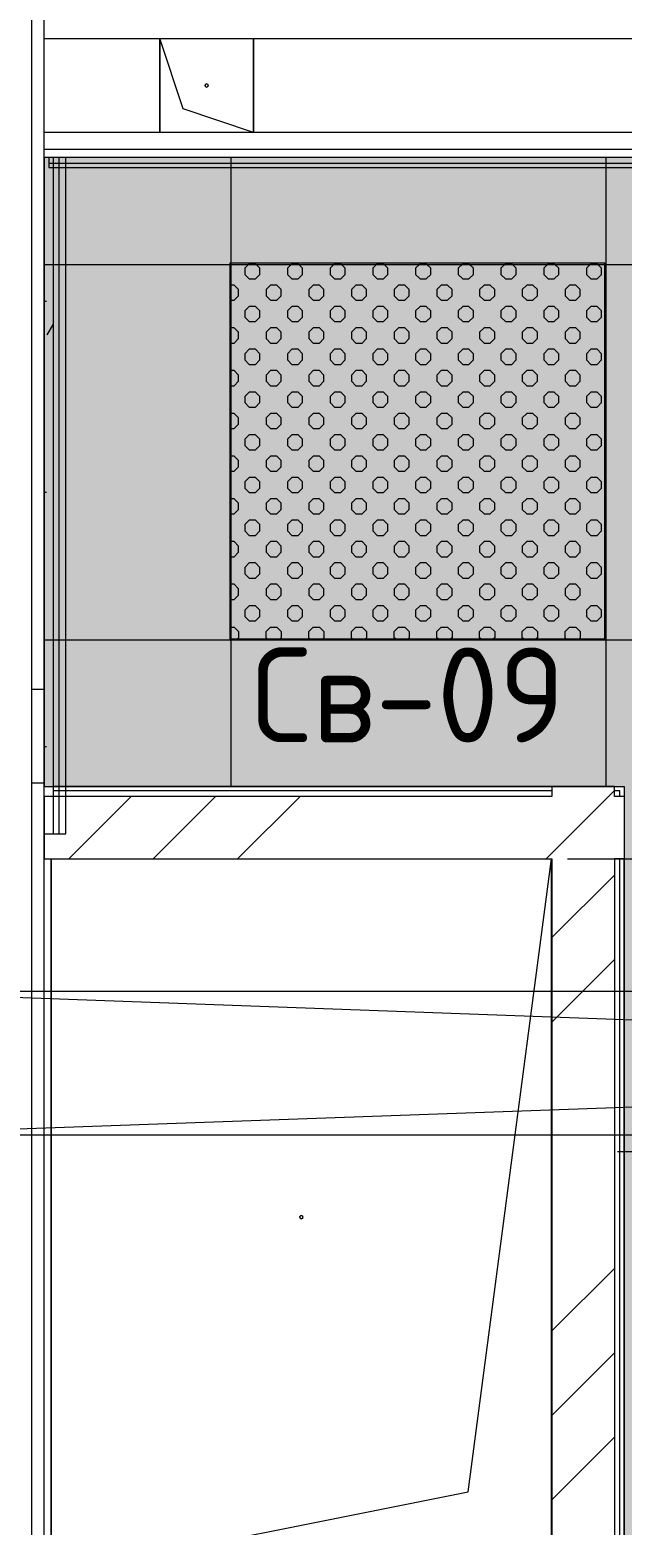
# Model space of a CAD drawing. Header units: millimetres. Extents: x -13069 to 207500, y -71366 to 56785.
# Drawn here: x 167955 to 168902, y 34060 to 36448 of the extents above; entities that cross this region are included whole.
import ezdxf

# ---------------------------------------------------------------- set-up
doc = ezdxf.new("R2010")
doc.units = ezdxf.units.MM
doc.layers.add('PDF _Подложка без мебели', color=7, linetype='Continuous')
doc.layers.add('PDF _Текст', color=7, linetype='Continuous')
doc.layers.add('PDF _Потолки', color=7, linetype='Continuous', lineweight=5, true_color=0x535353)
doc.layers.add('PDF _Ригели', color=7, linetype='Continuous', true_color=0x959595)
doc.layers.add('PDF _светильники', color=7, linetype='Continuous', true_color=0xffffff)
doc.styles.add('PDF GOST Common', font='GOST_Common.ttf')

msp = doc.modelspace()

# ---------------------------------------------------------------- hatches: boundary and pattern name
at = {"layer": 'PDF _Потолки', "true_color": 0xcae6ff, "transparency": 33554559}
msp.add_hatch(color=254, dxfattribs=at).paths.add_polyline_path([(167977.922, 35239.842), (167977.922, 36244.642), (170279.521, 36244.642), (170279.521, 34656.742), (170429.521, 34656.742), (170429.521, 38515.443), (171388.92, 38499.243), (171388.92, 38361.943), (171808.921, 38361.943), (171808.921, 38492.143), (171925.12, 38490.142), (171910.02, 42957.142), (173810.319, 42957.142), (173840.519, 39227.542), (173296.72, 39236.743), (173283.525, 38467.242), (173299.723, 36362.342), (173843.724, 36362.643), (173858.525, 34529.142), (173713.322, 34529.142), (173713.322, 33554.843), (170429.521, 33554.643), (168905.925, 33554.643), (168905.925, 35239.842)])

# ---------------------------------------------------------------- linework, layer by layer
at = {"layer": 'PDF _Подложка без мебели', "lineweight": 18}
for points in [[(167977.922, 32933.341), (167977.922, 36484.143), (167977.922, 37341.342), (167977.922, 38391.342), (167977.922, 38544.142), (167977.922, 38587.242), (167957.92, 38587.242)], [(167427.922, 32933.341), (167427.922, 37341.342), (167447.923, 37341.342), (167957.92, 37341.342), (167957.92, 32933.341), (168012.919, 32933.341), (168012.919, 33389.642), (171957.225, 33389.642), (171957.225, 33570.542), (168905.925, 33570.542), (168905.925, 35123.942), (168890.025, 35123.942), (168890.025, 33404.643)], [(167977.922, 36434.642), (170279.624, 36434.642)], [(168312.919, 36284.642), (168312.919, 36434.642), (168312.919, 36284.642), (168200.419, 36322.142), (168162.919, 36434.642), (168162.919, 36284.642), (168162.919, 36434.642)], [(170279.624, 36284.642), (167977.922, 36284.642)], [(170279.624, 36257.643), (167977.922, 36257.643)], [(167977.922, 35163.941), (168012.919, 35163.941), (168012.919, 36244.642)], [(170279.624, 36244.642), (167977.922, 36244.642)], [(167985.423, 36244.642), (167985.423, 36228.742), (170264.622, 36228.742), (170264.622, 36244.642)], [(167992.924, 35163.941), (167992.924, 36244.642)], [(168001.921, 35163.941), (168001.921, 36244.642)], [(167985.423, 36235.642), (170264.622, 36235.642)], [(167981.822, 36014.343), (167977.922, 36014.343)], [(167982.92, 35961.141), (167992.924, 35978.442)], [(167981.822, 35709.542), (167977.922, 35709.542)], [(167957.92, 35395.143), (167977.922, 35395.143)], [(167981.822, 35303.143), (167977.922, 35303.143)], [(167977.922, 35245.143), (167957.92, 35245.143)], [(168890.025, 35239.842), (168790.025, 35239.842), (168790.025, 35223.942), (167977.922, 35223.942), (167977.922, 35123.942), (168790.025, 35123.942), (168790.025, 33504.643), (167967.924, 33504.643), (167967.924, 33404.643), (168890.025, 33404.643), (171957.225, 33404.643)], [(168790.025, 35239.842), (167992.924, 35239.842)], [(168790.025, 35232.942), (167992.924, 35232.942)], [(168790.025, 35133.242), (168890.025, 35233.242)], [(168899.021, 35223.942), (168899.021, 35232.942), (168890.025, 35232.942)], [(168117.424, 35223.942), (168017.424, 35123.942)], [(168252.323, 35223.942), (168152.323, 35123.942)], [(168387.321, 35223.942), (168287.321, 35123.942)], [(167989.323, 33979.542), (168789.323, 33979.542), (168789.323, 35123.942), (168789.323, 33979.542), (167989.323, 33979.542), (167989.323, 35123.942), (167989.323, 33979.542), (168656.022, 34112.942), (168789.323, 35123.942)], [(168789.921, 35133.142), (168780.821, 35123.942)], [(168899.021, 33554.643), (168899.021, 35123.942)], [(168790.025, 34998.242), (168890.025, 35098.242)], [(168790.025, 34863.342), (168890.025, 34963.342)], [(168790.025, 34369.943), (168890.025, 34469.943)], [(168790.025, 34234.942), (168890.025, 34334.942)], [(168790.025, 34100.042), (168890.025, 34200.042)]]:
    msp.add_lwpolyline(points, dxfattribs=at)
for points in [[(168235.423, 36359.642, 0.41991094), (168237.919, 36357.142, 0.42030502), (168240.422, 36359.642, 0.42038906), (168237.919, 36362.142, 0.41999462)], [(168389.323, 34549.243, 0.41990251), (168391.819, 34551.742, 0.42011262), (168389.323, 34554.241, 0.42052334), (168386.821, 34551.742, 0.42031345)]]:
    msp.add_lwpolyline(points, format="xyb", close=True, dxfattribs=at)
msp.add_lwpolyline([(168890.025, 35239.842), (168905.925, 35239.842), (168905.925, 35223.942), (168890.025, 35223.942)], close=True, dxfattribs=at)
for points in [[(168235.423, 36359.642), (168235.423, 36360.043), (168235.52, 36360.542), (168235.722, 36360.942)], [(168237.321, 36357.243), (168236.222, 36357.542), (168235.423, 36358.543), (168235.423, 36359.642)], [(168237.919, 36362.142), (168238.822, 36362.142), (168239.622, 36361.642), (168240.123, 36360.942)], [(168240.422, 36359.642), (168240.422, 36358.543), (168239.622, 36357.542), (168238.621, 36357.243)], [(168386.821, 34551.742), (168386.821, 34552.642), (168387.321, 34553.442), (168388.023, 34553.942)], [(168389.323, 34549.243), (168388.92, 34549.243), (168388.42, 34549.342), (168388.023, 34549.542)], [(168389.323, 34554.241), (168390.422, 34554.241), (168391.423, 34553.442), (168391.722, 34552.442)], [(168391.722, 34551.142), (168391.423, 34550.042), (168390.422, 34549.243), (168389.323, 34549.243)]]:
    msp.add_open_spline(points, degree=3, dxfattribs=at)
at = {"layer": 'PDF _Потолки', "color": 7, "lineweight": 13}
msp.add_lwpolyline([(167977.922, 35239.842), (168905.925, 35239.842), (168905.925, 33554.643), (170429.521, 33554.643), (173713.322, 33554.843), (173713.322, 34529.142), (173858.525, 34529.142), (173843.724, 36362.643), (173299.723, 36362.342), (173283.525, 38467.242), (173296.72, 39236.743), (173840.519, 39227.542), (173810.319, 42957.142), (171910.02, 42957.142), (171925.12, 38490.142), (171808.921, 38492.143), (171808.921, 38361.943), (171388.92, 38361.943), (171388.92, 38499.243), (170429.521, 38515.443), (170429.521, 34656.742), (170279.624, 34656.742), (170279.624, 36244.642), (167977.922, 36244.642)], close=True, dxfattribs=at)
for points in [[(168276.622, 36244.642), (168276.622, 35239.842)], [(168876.622, 36244.642), (168876.622, 35239.842)], [(170279.521, 36073.342), (167977.922, 36073.342)], [(170279.521, 35473.342), (167977.922, 35473.342)]]:
    msp.add_lwpolyline(points, dxfattribs=at)
at = {"layer": 'PDF _Ригели', "lineweight": 18}
for points in [[(168815.025, 35123.942), (173853.721, 35123.942)], [(174066.819, 34682.643), (167666.819, 34682.643), (167666.819, 34912.643), (174115.824, 34912.643), (174115.824, 34682.643)], [(167666.819, 34912.643), (174122.52, 34676.843)], [(174115.824, 34912.643), (167666.819, 34682.643)], [(168895.024, 34656.742), (173813.322, 34656.742)]]:
    msp.add_lwpolyline(points, dxfattribs=at)
at = {"layer": 'PDF _светильники', "color": 7, "lineweight": 13}
msp.add_lwpolyline([(168275.022, 35475.543), (168875.022, 35475.543), (168875.022, 36075.543), (168275.022, 36075.543)], close=True, dxfattribs=at)
at = {"layer": 'PDF _светильники', "lineweight": 20}
for points in [[(168323.124, 36067.742), (168316.124, 36074.842), (168306.12, 36074.842), (168299.021, 36067.742), (168299.021, 36057.742), (168306.12, 36050.642), (168316.124, 36050.642), (168323.124, 36057.742)], [(168391.423, 36067.742), (168384.324, 36074.842), (168374.321, 36074.842), (168367.32, 36067.742), (168367.32, 36057.742), (168374.321, 36050.642), (168384.324, 36050.642), (168391.423, 36057.742)], [(168459.721, 36067.742), (168452.623, 36074.842), (168442.619, 36074.842), (168435.52, 36067.742), (168435.52, 36057.742), (168442.619, 36050.642), (168452.623, 36050.642), (168459.721, 36057.742)], [(168528.019, 36067.742), (168520.921, 36074.842), (168510.923, 36074.842), (168503.819, 36067.742), (168503.819, 36057.742), (168510.923, 36050.642), (168520.921, 36050.642), (168528.019, 36057.742)], [(168596.324, 36067.742), (168589.219, 36074.842), (168579.222, 36074.842), (168572.123, 36067.742), (168572.123, 36057.742), (168579.222, 36050.642), (168589.219, 36050.642), (168596.324, 36057.742)], [(168664.524, 36067.742), (168657.524, 36074.842), (168647.52, 36074.842), (168640.422, 36067.742), (168640.422, 36057.742), (168647.52, 36050.642), (168657.524, 36050.642), (168664.524, 36057.742)], [(168732.823, 36067.742), (168725.822, 36074.842), (168715.824, 36074.842), (168708.72, 36067.742), (168708.72, 36057.742), (168715.824, 36050.642), (168725.822, 36050.642), (168732.823, 36057.742)], [(168801.121, 36067.742), (168794.023, 36074.842), (168784.019, 36074.842), (168777.024, 36067.742), (168777.024, 36057.742), (168784.019, 36050.642), (168794.023, 36050.642), (168801.121, 36057.742)], [(168869.419, 36067.742), (168862.321, 36074.842), (168852.323, 36074.842), (168845.323, 36067.742), (168845.323, 36057.742), (168852.323, 36050.642), (168862.321, 36050.642), (168869.419, 36057.742)], [(168357.322, 36033.642), (168350.224, 36040.643), (168340.22, 36040.643), (168333.122, 36033.642), (168333.122, 36023.641), (168340.22, 36016.542), (168350.224, 36016.542), (168357.322, 36023.641)], [(168425.523, 36033.642), (168418.522, 36040.643), (168408.525, 36040.643), (168401.42, 36033.642), (168401.42, 36023.641), (168408.525, 36016.542), (168418.522, 36016.542), (168425.523, 36023.641)], [(168493.821, 36033.642), (168486.821, 36040.643), (168476.823, 36040.643), (168469.725, 36033.642), (168469.725, 36023.641), (168476.823, 36016.542), (168486.821, 36016.542), (168493.821, 36023.641)], [(168562.12, 36033.642), (168555.021, 36040.643), (168545.024, 36040.643), (168538.023, 36033.642), (168538.023, 36023.641), (168545.024, 36016.542), (168555.021, 36016.542), (168562.12, 36023.641)], [(168630.424, 36033.642), (168623.32, 36040.643), (168613.322, 36040.643), (168606.321, 36033.642), (168606.321, 36023.641), (168613.322, 36016.542), (168623.32, 36016.542), (168630.424, 36023.641)], [(168698.722, 36033.642), (168691.624, 36040.643), (168681.62, 36040.643), (168674.522, 36033.642), (168674.522, 36023.641), (168681.62, 36016.542), (168691.624, 36016.542), (168698.722, 36023.641)], [(168767.021, 36033.642), (168759.922, 36040.643), (168749.925, 36040.643), (168742.82, 36033.642), (168742.82, 36023.641), (168749.925, 36016.542), (168759.922, 36016.542), (168767.021, 36023.641)], [(168835.319, 36033.642), (168828.221, 36040.643), (168818.223, 36040.643), (168811.125, 36033.642), (168811.125, 36023.641), (168818.223, 36016.542), (168828.221, 36016.542), (168835.319, 36023.641)], [(168323.124, 35999.443), (168316.124, 36006.542), (168306.12, 36006.542), (168299.021, 35999.443), (168299.021, 35989.442), (168306.12, 35982.443), (168316.124, 35982.443), (168323.124, 35989.442)], [(168391.423, 35999.443), (168384.324, 36006.542), (168374.321, 36006.542), (168367.32, 35999.443), (168367.32, 35989.442), (168374.321, 35982.443), (168384.324, 35982.443), (168391.423, 35989.442)], [(168459.721, 35999.443), (168452.623, 36006.542), (168442.619, 36006.542), (168435.52, 35999.443), (168435.52, 35989.442), (168442.619, 35982.443), (168452.623, 35982.443), (168459.721, 35989.442)], [(168528.019, 35999.443), (168520.921, 36006.542), (168510.923, 36006.542), (168503.819, 35999.443), (168503.819, 35989.442), (168510.923, 35982.443), (168520.921, 35982.443), (168528.019, 35989.442)], [(168596.324, 35999.443), (168589.219, 36006.542), (168579.222, 36006.542), (168572.123, 35999.443), (168572.123, 35989.442), (168579.222, 35982.443), (168589.219, 35982.443), (168596.324, 35989.442)], [(168664.524, 35999.443), (168657.524, 36006.542), (168647.52, 36006.542), (168640.422, 35999.443), (168640.422, 35989.442), (168647.52, 35982.443), (168657.524, 35982.443), (168664.524, 35989.442)], [(168732.823, 35999.443), (168725.822, 36006.542), (168715.824, 36006.542), (168708.72, 35999.443), (168708.72, 35989.442), (168715.824, 35982.443), (168725.822, 35982.443), (168732.823, 35989.442)], [(168801.121, 35999.443), (168794.023, 36006.542), (168784.019, 36006.542), (168777.024, 35999.443), (168777.024, 35989.442), (168784.019, 35982.443), (168794.023, 35982.443), (168801.121, 35989.442)], [(168869.419, 35999.443), (168862.321, 36006.542), (168852.323, 36006.542), (168845.323, 35999.443), (168845.323, 35989.442), (168852.323, 35982.443), (168862.321, 35982.443), (168869.419, 35989.442)], [(168357.322, 35965.342), (168350.224, 35972.442), (168340.22, 35972.442), (168333.122, 35965.342), (168333.122, 35955.342), (168340.22, 35948.242), (168350.224, 35948.242), (168357.322, 35955.342)], [(168425.523, 35965.342), (168418.522, 35972.442), (168408.525, 35972.442), (168401.42, 35965.342), (168401.42, 35955.342), (168408.525, 35948.242), (168418.522, 35948.242), (168425.523, 35955.342)], [(168493.821, 35965.342), (168486.821, 35972.442), (168476.823, 35972.442), (168469.725, 35965.342), (168469.725, 35955.342), (168476.823, 35948.242), (168486.821, 35948.242), (168493.821, 35955.342)], [(168562.12, 35965.342), (168555.021, 35972.442), (168545.024, 35972.442), (168538.023, 35965.342), (168538.023, 35955.342), (168545.024, 35948.242), (168555.021, 35948.242), (168562.12, 35955.342)], [(168630.424, 35965.342), (168623.32, 35972.442), (168613.322, 35972.442), (168606.321, 35965.342), (168606.321, 35955.342), (168613.322, 35948.242), (168623.32, 35948.242), (168630.424, 35955.342)], [(168698.722, 35965.342), (168691.624, 35972.442), (168681.62, 35972.442), (168674.522, 35965.342), (168674.522, 35955.342), (168681.62, 35948.242), (168691.624, 35948.242), (168698.722, 35955.342)], [(168767.021, 35965.342), (168759.922, 35972.442), (168749.925, 35972.442), (168742.82, 35965.342), (168742.82, 35955.342), (168749.925, 35948.242), (168759.922, 35948.242), (168767.021, 35955.342)], [(168835.319, 35965.342), (168828.221, 35972.442), (168818.223, 35972.442), (168811.125, 35965.342), (168811.125, 35955.342), (168818.223, 35948.242), (168828.221, 35948.242), (168835.319, 35955.342)], [(168323.124, 35931.143), (168316.124, 35938.243), (168306.12, 35938.243), (168299.021, 35931.143), (168299.021, 35921.142), (168306.12, 35914.143), (168316.124, 35914.143), (168323.124, 35921.142)], [(168391.423, 35931.143), (168384.324, 35938.243), (168374.321, 35938.243), (168367.32, 35931.143), (168367.32, 35921.142), (168374.321, 35914.143), (168384.324, 35914.143), (168391.423, 35921.142)], [(168459.721, 35931.143), (168452.623, 35938.243), (168442.619, 35938.243), (168435.52, 35931.143), (168435.52, 35921.142), (168442.619, 35914.143), (168452.623, 35914.143), (168459.721, 35921.142)], [(168528.019, 35931.143), (168520.921, 35938.243), (168510.923, 35938.243), (168503.819, 35931.143), (168503.819, 35921.142), (168510.923, 35914.143), (168520.921, 35914.143), (168528.019, 35921.142)], [(168596.324, 35931.143), (168589.219, 35938.243), (168579.222, 35938.243), (168572.123, 35931.143), (168572.123, 35921.142), (168579.222, 35914.143), (168589.219, 35914.143), (168596.324, 35921.142)], [(168664.524, 35931.143), (168657.524, 35938.243), (168647.52, 35938.243), (168640.422, 35931.143), (168640.422, 35921.142), (168647.52, 35914.143), (168657.524, 35914.143), (168664.524, 35921.142)], [(168732.823, 35931.143), (168725.822, 35938.243), (168715.824, 35938.243), (168708.72, 35931.143), (168708.72, 35921.142), (168715.824, 35914.143), (168725.822, 35914.143), (168732.823, 35921.142)], [(168801.121, 35931.143), (168794.023, 35938.243), (168784.019, 35938.243), (168777.024, 35931.143), (168777.024, 35921.142), (168784.019, 35914.143), (168794.023, 35914.143), (168801.121, 35921.142)], [(168869.419, 35931.143), (168862.321, 35938.243), (168852.323, 35938.243), (168845.323, 35931.143), (168845.323, 35921.142), (168852.323, 35914.143), (168862.321, 35914.143), (168869.419, 35921.142)], [(168357.322, 35897.042), (168350.224, 35904.142), (168340.22, 35904.142), (168333.122, 35897.042), (168333.122, 35887.042), (168340.22, 35879.942), (168350.224, 35879.942), (168357.322, 35887.042)], [(168425.523, 35897.042), (168418.522, 35904.142), (168408.525, 35904.142), (168401.42, 35897.042), (168401.42, 35887.042), (168408.525, 35879.942), (168418.522, 35879.942), (168425.523, 35887.042)], [(168493.821, 35897.042), (168486.821, 35904.142), (168476.823, 35904.142), (168469.725, 35897.042), (168469.725, 35887.042), (168476.823, 35879.942), (168486.821, 35879.942), (168493.821, 35887.042)], [(168562.12, 35897.042), (168555.021, 35904.142), (168545.024, 35904.142), (168538.023, 35897.042), (168538.023, 35887.042), (168545.024, 35879.942), (168555.021, 35879.942), (168562.12, 35887.042)], [(168630.424, 35897.042), (168623.32, 35904.142), (168613.322, 35904.142), (168606.321, 35897.042), (168606.321, 35887.042), (168613.322, 35879.942), (168623.32, 35879.942), (168630.424, 35887.042)], [(168698.722, 35897.042), (168691.624, 35904.142), (168681.62, 35904.142), (168674.522, 35897.042), (168674.522, 35887.042), (168681.62, 35879.942), (168691.624, 35879.942), (168698.722, 35887.042)], [(168767.021, 35897.042), (168759.922, 35904.142), (168749.925, 35904.142), (168742.82, 35897.042), (168742.82, 35887.042), (168749.925, 35879.942), (168759.922, 35879.942), (168767.021, 35887.042)], [(168835.319, 35897.042), (168828.221, 35904.142), (168818.223, 35904.142), (168811.125, 35897.042), (168811.125, 35887.042), (168818.223, 35879.942), (168828.221, 35879.942), (168835.319, 35887.042)], [(168323.124, 35862.942), (168316.124, 35869.943), (168306.12, 35869.943), (168299.021, 35862.942), (168299.021, 35852.943), (168306.12, 35845.841), (168316.124, 35845.841), (168323.124, 35852.943)], [(168391.423, 35862.942), (168384.324, 35869.943), (168374.321, 35869.943), (168367.32, 35862.942), (168367.32, 35852.943), (168374.321, 35845.841), (168384.324, 35845.841), (168391.423, 35852.943)], [(168459.721, 35862.942), (168452.623, 35869.943), (168442.619, 35869.943), (168435.52, 35862.942), (168435.52, 35852.943), (168442.619, 35845.841), (168452.623, 35845.841), (168459.721, 35852.943)], [(168528.019, 35862.942), (168520.921, 35869.943), (168510.923, 35869.943), (168503.819, 35862.942), (168503.819, 35852.943), (168510.923, 35845.841), (168520.921, 35845.841), (168528.019, 35852.943)], [(168596.324, 35862.942), (168589.219, 35869.943), (168579.222, 35869.943), (168572.123, 35862.942), (168572.123, 35852.943), (168579.222, 35845.841), (168589.219, 35845.841), (168596.324, 35852.943)], [(168664.524, 35862.942), (168657.524, 35869.943), (168647.52, 35869.943), (168640.422, 35862.942), (168640.422, 35852.943), (168647.52, 35845.841), (168657.524, 35845.841), (168664.524, 35852.943)], [(168732.823, 35862.942), (168725.822, 35869.943), (168715.824, 35869.943), (168708.72, 35862.942), (168708.72, 35852.943), (168715.824, 35845.841), (168725.822, 35845.841), (168732.823, 35852.943)], [(168801.121, 35862.942), (168794.023, 35869.943), (168784.019, 35869.943), (168777.024, 35862.942), (168777.024, 35852.943), (168784.019, 35845.841), (168794.023, 35845.841), (168801.121, 35852.943)], [(168869.419, 35862.942), (168862.321, 35869.943), (168852.323, 35869.943), (168845.323, 35862.942), (168845.323, 35852.943), (168852.323, 35845.841), (168862.321, 35845.841), (168869.419, 35852.943)], [(168357.322, 35828.742), (168350.224, 35835.842), (168340.22, 35835.842), (168333.122, 35828.742), (168333.122, 35818.742), (168340.22, 35811.642), (168350.224, 35811.642), (168357.322, 35818.742)], [(168425.523, 35828.742), (168418.522, 35835.842), (168408.525, 35835.842), (168401.42, 35828.742), (168401.42, 35818.742), (168408.525, 35811.642), (168418.522, 35811.642), (168425.523, 35818.742)], [(168493.821, 35828.742), (168486.821, 35835.842), (168476.823, 35835.842), (168469.725, 35828.742), (168469.725, 35818.742), (168476.823, 35811.642), (168486.821, 35811.642), (168493.821, 35818.742)], [(168562.12, 35828.742), (168555.021, 35835.842), (168545.024, 35835.842), (168538.023, 35828.742), (168538.023, 35818.742), (168545.024, 35811.642), (168555.021, 35811.642), (168562.12, 35818.742)], [(168630.424, 35828.742), (168623.32, 35835.842), (168613.322, 35835.842), (168606.321, 35828.742), (168606.321, 35818.742), (168613.322, 35811.642), (168623.32, 35811.642), (168630.424, 35818.742)], [(168698.722, 35828.742), (168691.624, 35835.842), (168681.62, 35835.842), (168674.522, 35828.742), (168674.522, 35818.742), (168681.62, 35811.642), (168691.624, 35811.642), (168698.722, 35818.742)], [(168767.021, 35828.742), (168759.922, 35835.842), (168749.925, 35835.842), (168742.82, 35828.742), (168742.82, 35818.742), (168749.925, 35811.642), (168759.922, 35811.642), (168767.021, 35818.742)], [(168835.319, 35828.742), (168828.221, 35835.842), (168818.223, 35835.842), (168811.125, 35828.742), (168811.125, 35818.742), (168818.223, 35811.642), (168828.221, 35811.642), (168835.319, 35818.742)], [(168323.124, 35794.642), (168316.124, 35801.643), (168306.12, 35801.643), (168299.021, 35794.642), (168299.021, 35784.642), (168306.12, 35777.542), (168316.124, 35777.542), (168323.124, 35784.642)], [(168391.423, 35794.642), (168384.324, 35801.643), (168374.321, 35801.643), (168367.32, 35794.642), (168367.32, 35784.642), (168374.321, 35777.542), (168384.324, 35777.542), (168391.423, 35784.642)], [(168459.721, 35794.642), (168452.623, 35801.643), (168442.619, 35801.643), (168435.52, 35794.642), (168435.52, 35784.642), (168442.619, 35777.542), (168452.623, 35777.542), (168459.721, 35784.642)], [(168528.019, 35794.642), (168520.921, 35801.643), (168510.923, 35801.643), (168503.819, 35794.642), (168503.819, 35784.642), (168510.923, 35777.542), (168520.921, 35777.542), (168528.019, 35784.642)], [(168596.324, 35794.642), (168589.219, 35801.643), (168579.222, 35801.643), (168572.123, 35794.642), (168572.123, 35784.642), (168579.222, 35777.542), (168589.219, 35777.542), (168596.324, 35784.642)], [(168664.524, 35794.642), (168657.524, 35801.643), (168647.52, 35801.643), (168640.422, 35794.642), (168640.422, 35784.642), (168647.52, 35777.542), (168657.524, 35777.542), (168664.524, 35784.642)], [(168732.823, 35794.642), (168725.822, 35801.643), (168715.824, 35801.643), (168708.72, 35794.642), (168708.72, 35784.642), (168715.824, 35777.542), (168725.822, 35777.542), (168732.823, 35784.642)], [(168801.121, 35794.642), (168794.023, 35801.643), (168784.019, 35801.643), (168777.024, 35794.642), (168777.024, 35784.642), (168784.019, 35777.542), (168794.023, 35777.542), (168801.121, 35784.642)], [(168869.419, 35794.642), (168862.321, 35801.643), (168852.323, 35801.643), (168845.323, 35794.642), (168845.323, 35784.642), (168852.323, 35777.542), (168862.321, 35777.542), (168869.419, 35784.642)], [(168357.322, 35760.443), (168350.224, 35767.543), (168340.22, 35767.543), (168333.122, 35760.443), (168333.122, 35750.442), (168340.22, 35743.443), (168350.224, 35743.443), (168357.322, 35750.442)], [(168425.523, 35760.443), (168418.522, 35767.543), (168408.525, 35767.543), (168401.42, 35760.443), (168401.42, 35750.442), (168408.525, 35743.443), (168418.522, 35743.443), (168425.523, 35750.442)], [(168493.821, 35760.443), (168486.821, 35767.543), (168476.823, 35767.543), (168469.725, 35760.443), (168469.725, 35750.442), (168476.823, 35743.443), (168486.821, 35743.443), (168493.821, 35750.442)], [(168562.12, 35760.443), (168555.021, 35767.543), (168545.024, 35767.543), (168538.023, 35760.443), (168538.023, 35750.442), (168545.024, 35743.443), (168555.021, 35743.443), (168562.12, 35750.442)], [(168630.424, 35760.443), (168623.32, 35767.543), (168613.322, 35767.543), (168606.321, 35760.443), (168606.321, 35750.442), (168613.322, 35743.443), (168623.32, 35743.443), (168630.424, 35750.442)], [(168698.722, 35760.443), (168691.624, 35767.543), (168681.62, 35767.543), (168674.522, 35760.443), (168674.522, 35750.442), (168681.62, 35743.443), (168691.624, 35743.443), (168698.722, 35750.442)], [(168767.021, 35760.443), (168759.922, 35767.543), (168749.925, 35767.543), (168742.82, 35760.443), (168742.82, 35750.442), (168749.925, 35743.443), (168759.922, 35743.443), (168767.021, 35750.442)], [(168835.319, 35760.443), (168828.221, 35767.543), (168818.223, 35767.543), (168811.125, 35760.443), (168811.125, 35750.442), (168818.223, 35743.443), (168828.221, 35743.443), (168835.319, 35750.442)], [(168323.124, 35726.342), (168316.124, 35733.442), (168306.12, 35733.442), (168299.021, 35726.342), (168299.021, 35716.342), (168306.12, 35709.242), (168316.124, 35709.242), (168323.124, 35716.342)], [(168391.423, 35726.342), (168384.324, 35733.442), (168374.321, 35733.442), (168367.32, 35726.342), (168367.32, 35716.342), (168374.321, 35709.242), (168384.324, 35709.242), (168391.423, 35716.342)], [(168459.721, 35726.342), (168452.623, 35733.442), (168442.619, 35733.442), (168435.52, 35726.342), (168435.52, 35716.342), (168442.619, 35709.242), (168452.623, 35709.242), (168459.721, 35716.342)], [(168528.019, 35726.342), (168520.921, 35733.442), (168510.923, 35733.442), (168503.819, 35726.342), (168503.819, 35716.342), (168510.923, 35709.242), (168520.921, 35709.242), (168528.019, 35716.342)], [(168596.324, 35726.342), (168589.219, 35733.442), (168579.222, 35733.442), (168572.123, 35726.342), (168572.123, 35716.342), (168579.222, 35709.242), (168589.219, 35709.242), (168596.324, 35716.342)], [(168664.524, 35726.342), (168657.524, 35733.442), (168647.52, 35733.442), (168640.422, 35726.342), (168640.422, 35716.342), (168647.52, 35709.242), (168657.524, 35709.242), (168664.524, 35716.342)], [(168732.823, 35726.342), (168725.822, 35733.442), (168715.824, 35733.442), (168708.72, 35726.342), (168708.72, 35716.342), (168715.824, 35709.242), (168725.822, 35709.242), (168732.823, 35716.342)], [(168801.121, 35726.342), (168794.023, 35733.442), (168784.019, 35733.442), (168777.024, 35726.342), (168777.024, 35716.342), (168784.019, 35709.242), (168794.023, 35709.242), (168801.121, 35716.342)], [(168869.419, 35726.342), (168862.321, 35733.442), (168852.323, 35733.442), (168845.323, 35726.342), (168845.323, 35716.342), (168852.323, 35709.242), (168862.321, 35709.242), (168869.419, 35716.342)], [(168357.322, 35692.242), (168350.224, 35699.243), (168340.22, 35699.243), (168333.122, 35692.242), (168333.122, 35682.243), (168340.22, 35675.143), (168350.224, 35675.143), (168357.322, 35682.243)], [(168425.523, 35692.242), (168418.522, 35699.243), (168408.525, 35699.243), (168401.42, 35692.242), (168401.42, 35682.243), (168408.525, 35675.143), (168418.522, 35675.143), (168425.523, 35682.243)], [(168493.821, 35692.242), (168486.821, 35699.243), (168476.823, 35699.243), (168469.725, 35692.242), (168469.725, 35682.243), (168476.823, 35675.143), (168486.821, 35675.143), (168493.821, 35682.243)], [(168562.12, 35692.242), (168555.021, 35699.243), (168545.024, 35699.243), (168538.023, 35692.242), (168538.023, 35682.243), (168545.024, 35675.143), (168555.021, 35675.143), (168562.12, 35682.243)], [(168630.424, 35692.242), (168623.32, 35699.243), (168613.322, 35699.243), (168606.321, 35692.242), (168606.321, 35682.243), (168613.322, 35675.143), (168623.32, 35675.143), (168630.424, 35682.243)], [(168698.722, 35692.242), (168691.624, 35699.243), (168681.62, 35699.243), (168674.522, 35692.242), (168674.522, 35682.243), (168681.62, 35675.143), (168691.624, 35675.143), (168698.722, 35682.243)], [(168767.021, 35692.242), (168759.922, 35699.243), (168749.925, 35699.243), (168742.82, 35692.242), (168742.82, 35682.243), (168749.925, 35675.143), (168759.922, 35675.143), (168767.021, 35682.243)], [(168835.319, 35692.242), (168828.221, 35699.243), (168818.223, 35699.243), (168811.125, 35692.242), (168811.125, 35682.243), (168818.223, 35675.143), (168828.221, 35675.143), (168835.319, 35682.243)], [(168323.124, 35658.042), (168316.124, 35665.142), (168306.12, 35665.142), (168299.021, 35658.042), (168299.021, 35648.042), (168306.12, 35640.942), (168316.124, 35640.942), (168323.124, 35648.042)], [(168391.423, 35658.042), (168384.324, 35665.142), (168374.321, 35665.142), (168367.32, 35658.042), (168367.32, 35648.042), (168374.321, 35640.942), (168384.324, 35640.942), (168391.423, 35648.042)], [(168459.721, 35658.042), (168452.623, 35665.142), (168442.619, 35665.142), (168435.52, 35658.042), (168435.52, 35648.042), (168442.619, 35640.942), (168452.623, 35640.942), (168459.721, 35648.042)], [(168528.019, 35658.042), (168520.921, 35665.142), (168510.923, 35665.142), (168503.819, 35658.042), (168503.819, 35648.042), (168510.923, 35640.942), (168520.921, 35640.942), (168528.019, 35648.042)], [(168596.324, 35658.042), (168589.219, 35665.142), (168579.222, 35665.142), (168572.123, 35658.042), (168572.123, 35648.042), (168579.222, 35640.942), (168589.219, 35640.942), (168596.324, 35648.042)], [(168664.524, 35658.042), (168657.524, 35665.142), (168647.52, 35665.142), (168640.422, 35658.042), (168640.422, 35648.042), (168647.52, 35640.942), (168657.524, 35640.942), (168664.524, 35648.042)], [(168732.823, 35658.042), (168725.822, 35665.142), (168715.824, 35665.142), (168708.72, 35658.042), (168708.72, 35648.042), (168715.824, 35640.942), (168725.822, 35640.942), (168732.823, 35648.042)], [(168801.121, 35658.042), (168794.023, 35665.142), (168784.019, 35665.142), (168777.024, 35658.042), (168777.024, 35648.042), (168784.019, 35640.942), (168794.023, 35640.942), (168801.121, 35648.042)], [(168869.419, 35658.042), (168862.321, 35665.142), (168852.323, 35665.142), (168845.323, 35658.042), (168845.323, 35648.042), (168852.323, 35640.942), (168862.321, 35640.942), (168869.419, 35648.042)], [(168357.322, 35623.942), (168350.224, 35630.943), (168340.22, 35630.943), (168333.122, 35623.942), (168333.122, 35613.941), (168340.22, 35606.842), (168350.224, 35606.842), (168357.322, 35613.941)], [(168425.523, 35623.942), (168418.522, 35630.943), (168408.525, 35630.943), (168401.42, 35623.942), (168401.42, 35613.941), (168408.525, 35606.842), (168418.522, 35606.842), (168425.523, 35613.941)], [(168493.821, 35623.942), (168486.821, 35630.943), (168476.823, 35630.943), (168469.725, 35623.942), (168469.725, 35613.941), (168476.823, 35606.842), (168486.821, 35606.842), (168493.821, 35613.941)], [(168562.12, 35623.942), (168555.021, 35630.943), (168545.024, 35630.943), (168538.023, 35623.942), (168538.023, 35613.941), (168545.024, 35606.842), (168555.021, 35606.842), (168562.12, 35613.941)], [(168630.424, 35623.942), (168623.32, 35630.943), (168613.322, 35630.943), (168606.321, 35623.942), (168606.321, 35613.941), (168613.322, 35606.842), (168623.32, 35606.842), (168630.424, 35613.941)], [(168698.722, 35623.942), (168691.624, 35630.943), (168681.62, 35630.943), (168674.522, 35623.942), (168674.522, 35613.941), (168681.62, 35606.842), (168691.624, 35606.842), (168698.722, 35613.941)], [(168767.021, 35623.942), (168759.922, 35630.943), (168749.925, 35630.943), (168742.82, 35623.942), (168742.82, 35613.941), (168749.925, 35606.842), (168759.922, 35606.842), (168767.021, 35613.941)], [(168835.319, 35623.942), (168828.221, 35630.943), (168818.223, 35630.943), (168811.125, 35623.942), (168811.125, 35613.941), (168818.223, 35606.842), (168828.221, 35606.842), (168835.319, 35613.941)], [(168323.124, 35589.743), (168316.124, 35596.842), (168306.12, 35596.842), (168299.021, 35589.743), (168299.021, 35579.742), (168306.12, 35572.743), (168316.124, 35572.743), (168323.124, 35579.742)], [(168391.423, 35589.743), (168384.324, 35596.842), (168374.321, 35596.842), (168367.32, 35589.743), (168367.32, 35579.742), (168374.321, 35572.743), (168384.324, 35572.743), (168391.423, 35579.742)], [(168459.721, 35589.743), (168452.623, 35596.842), (168442.619, 35596.842), (168435.52, 35589.743), (168435.52, 35579.742), (168442.619, 35572.743), (168452.623, 35572.743), (168459.721, 35579.742)], [(168528.019, 35589.743), (168520.921, 35596.842), (168510.923, 35596.842), (168503.819, 35589.743), (168503.819, 35579.742), (168510.923, 35572.743), (168520.921, 35572.743), (168528.019, 35579.742)], [(168596.324, 35589.743), (168589.219, 35596.842), (168579.222, 35596.842), (168572.123, 35589.743), (168572.123, 35579.742), (168579.222, 35572.743), (168589.219, 35572.743), (168596.324, 35579.742)], [(168664.524, 35589.743), (168657.524, 35596.842), (168647.52, 35596.842), (168640.422, 35589.743), (168640.422, 35579.742), (168647.52, 35572.743), (168657.524, 35572.743), (168664.524, 35579.742)], [(168732.823, 35589.743), (168725.822, 35596.842), (168715.824, 35596.842), (168708.72, 35589.743), (168708.72, 35579.742), (168715.824, 35572.743), (168725.822, 35572.743), (168732.823, 35579.742)], [(168801.121, 35589.743), (168794.023, 35596.842), (168784.019, 35596.842), (168777.024, 35589.743), (168777.024, 35579.742), (168784.019, 35572.743), (168794.023, 35572.743), (168801.121, 35579.742)], [(168869.419, 35589.743), (168862.321, 35596.842), (168852.323, 35596.842), (168845.323, 35589.743), (168845.323, 35579.742), (168852.323, 35572.743), (168862.321, 35572.743), (168869.419, 35579.742)], [(168357.322, 35555.642), (168350.224, 35562.742), (168340.22, 35562.742), (168333.122, 35555.642), (168333.122, 35545.642), (168340.22, 35538.542), (168350.224, 35538.542), (168357.322, 35545.642)], [(168425.523, 35555.642), (168418.522, 35562.742), (168408.525, 35562.742), (168401.42, 35555.642), (168401.42, 35545.642), (168408.525, 35538.542), (168418.522, 35538.542), (168425.523, 35545.642)], [(168493.821, 35555.642), (168486.821, 35562.742), (168476.823, 35562.742), (168469.725, 35555.642), (168469.725, 35545.642), (168476.823, 35538.542), (168486.821, 35538.542), (168493.821, 35545.642)], [(168562.12, 35555.642), (168555.021, 35562.742), (168545.024, 35562.742), (168538.023, 35555.642), (168538.023, 35545.642), (168545.024, 35538.542), (168555.021, 35538.542), (168562.12, 35545.642)], [(168630.424, 35555.642), (168623.32, 35562.742), (168613.322, 35562.742), (168606.321, 35555.642), (168606.321, 35545.642), (168613.322, 35538.542), (168623.32, 35538.542), (168630.424, 35545.642)], [(168698.722, 35555.642), (168691.624, 35562.742), (168681.62, 35562.742), (168674.522, 35555.642), (168674.522, 35545.642), (168681.62, 35538.542), (168691.624, 35538.542), (168698.722, 35545.642)], [(168767.021, 35555.642), (168759.922, 35562.742), (168749.925, 35562.742), (168742.82, 35555.642), (168742.82, 35545.642), (168749.925, 35538.542), (168759.922, 35538.542), (168767.021, 35545.642)], [(168835.319, 35555.642), (168828.221, 35562.742), (168818.223, 35562.742), (168811.125, 35555.642), (168811.125, 35545.642), (168818.223, 35538.542), (168828.221, 35538.542), (168835.319, 35545.642)], [(168323.124, 35521.443), (168316.124, 35528.543), (168306.12, 35528.543), (168299.021, 35521.443), (168299.021, 35511.442), (168306.12, 35504.443), (168316.124, 35504.443), (168323.124, 35511.442)], [(168391.423, 35521.443), (168384.324, 35528.543), (168374.321, 35528.543), (168367.32, 35521.443), (168367.32, 35511.442), (168374.321, 35504.443), (168384.324, 35504.443), (168391.423, 35511.442)], [(168459.721, 35521.443), (168452.623, 35528.543), (168442.619, 35528.543), (168435.52, 35521.443), (168435.52, 35511.442), (168442.619, 35504.443), (168452.623, 35504.443), (168459.721, 35511.442)], [(168528.019, 35521.443), (168520.921, 35528.543), (168510.923, 35528.543), (168503.819, 35521.443), (168503.819, 35511.442), (168510.923, 35504.443), (168520.921, 35504.443), (168528.019, 35511.442)], [(168596.324, 35521.443), (168589.219, 35528.543), (168579.222, 35528.543), (168572.123, 35521.443), (168572.123, 35511.442), (168579.222, 35504.443), (168589.219, 35504.443), (168596.324, 35511.442)], [(168664.524, 35521.443), (168657.524, 35528.543), (168647.52, 35528.543), (168640.422, 35521.443), (168640.422, 35511.442), (168647.52, 35504.443), (168657.524, 35504.443), (168664.524, 35511.442)], [(168732.823, 35521.443), (168725.822, 35528.543), (168715.824, 35528.543), (168708.72, 35521.443), (168708.72, 35511.442), (168715.824, 35504.443), (168725.822, 35504.443), (168732.823, 35511.442)], [(168801.121, 35521.443), (168794.023, 35528.543), (168784.019, 35528.543), (168777.024, 35521.443), (168777.024, 35511.442), (168784.019, 35504.443), (168794.023, 35504.443), (168801.121, 35511.442)], [(168869.419, 35521.443), (168862.321, 35528.543), (168852.323, 35528.543), (168845.323, 35521.443), (168845.323, 35511.442), (168852.323, 35504.443), (168862.321, 35504.443), (168869.419, 35511.442)]]:
    msp.add_lwpolyline(points, close=True, dxfattribs=at)
for points in [[(168275.022, 36016.542), (168281.919, 36016.542), (168289.024, 36023.641), (168289.024, 36033.642), (168281.919, 36040.643), (168275.022, 36040.643)], [(168275.022, 35948.242), (168281.919, 35948.242), (168289.024, 35955.342), (168289.024, 35965.342), (168281.919, 35972.442), (168275.022, 35972.442)], [(168275.022, 35879.942), (168281.919, 35879.942), (168289.024, 35887.042), (168289.024, 35897.042), (168281.919, 35904.142), (168275.022, 35904.142)], [(168275.022, 35811.642), (168281.919, 35811.642), (168289.024, 35818.742), (168289.024, 35828.742), (168281.919, 35835.842), (168275.022, 35835.842)], [(168275.022, 35743.443), (168281.919, 35743.443), (168289.024, 35750.442), (168289.024, 35760.443), (168281.919, 35767.543), (168275.022, 35767.543)], [(168275.022, 35675.143), (168281.919, 35675.143), (168289.024, 35682.243), (168289.024, 35692.242), (168281.919, 35699.243), (168275.022, 35699.243)], [(168275.022, 35606.842), (168281.919, 35606.842), (168289.024, 35613.941), (168289.024, 35623.942), (168281.919, 35630.943), (168275.022, 35630.943)], [(168275.022, 35538.542), (168281.919, 35538.542), (168289.024, 35545.642), (168289.024, 35555.642), (168281.919, 35562.742), (168275.022, 35562.742)], [(168275.022, 35494.442), (168281.919, 35494.442), (168289.024, 35487.342), (168289.024, 35477.342), (168287.223, 35475.543)], [(168334.922, 35475.543), (168333.122, 35477.342), (168333.122, 35487.342), (168340.22, 35494.442), (168350.224, 35494.442), (168357.322, 35487.342), (168357.322, 35477.342), (168355.522, 35475.543)], [(168403.221, 35475.543), (168401.42, 35477.342), (168401.42, 35487.342), (168408.525, 35494.442), (168418.522, 35494.442), (168425.523, 35487.342), (168425.523, 35477.342), (168423.82, 35475.543)], [(168471.519, 35475.543), (168469.725, 35477.342), (168469.725, 35487.342), (168476.823, 35494.442), (168486.821, 35494.442), (168493.821, 35487.342), (168493.821, 35477.342), (168492.021, 35475.543)], [(168539.823, 35475.543), (168538.023, 35477.342), (168538.023, 35487.342), (168545.024, 35494.442), (168555.021, 35494.442), (168562.12, 35487.342), (168562.12, 35477.342), (168560.319, 35475.543)], [(168608.024, 35475.543), (168606.321, 35477.342), (168606.321, 35487.342), (168613.322, 35494.442), (168623.32, 35494.442), (168630.424, 35487.342), (168630.424, 35477.342), (168628.624, 35475.543)], [(168676.322, 35475.543), (168674.522, 35477.342), (168674.522, 35487.342), (168681.62, 35494.442), (168691.624, 35494.442), (168698.722, 35487.342), (168698.722, 35477.342), (168696.922, 35475.543)], [(168744.621, 35475.543), (168742.82, 35477.342), (168742.82, 35487.342), (168749.925, 35494.442), (168759.922, 35494.442), (168767.021, 35487.342), (168767.021, 35477.342), (168765.22, 35475.543)], [(168812.919, 35475.543), (168811.125, 35477.342), (168811.125, 35487.342), (168818.223, 35494.442), (168828.221, 35494.442), (168835.319, 35487.342), (168835.319, 35477.342), (168833.525, 35475.543)]]:
    msp.add_lwpolyline(points, dxfattribs=at)
at = {"layer": 'PDF _светильники', "color": 53, "lineweight": 0, "true_color": 0xf7e046, "transparency": 33554559}
msp.add_solid([(168275.022, 35475.543), (168875.022, 35475.543), (168275.022, 36075.543), (168875.022, 36075.543)], dxfattribs=at)

# ---------------------------------------------------------------- texts
at = {"layer": 'PDF _Текст', "insert": (168309.924, 35386.046), "char_height": 151.5063, "attachment_point": 4, "style": 'PDF GOST Common'}
msp.add_mtext('Св-09', dxfattribs=at)

doc.saveas('drawing.dxf')
